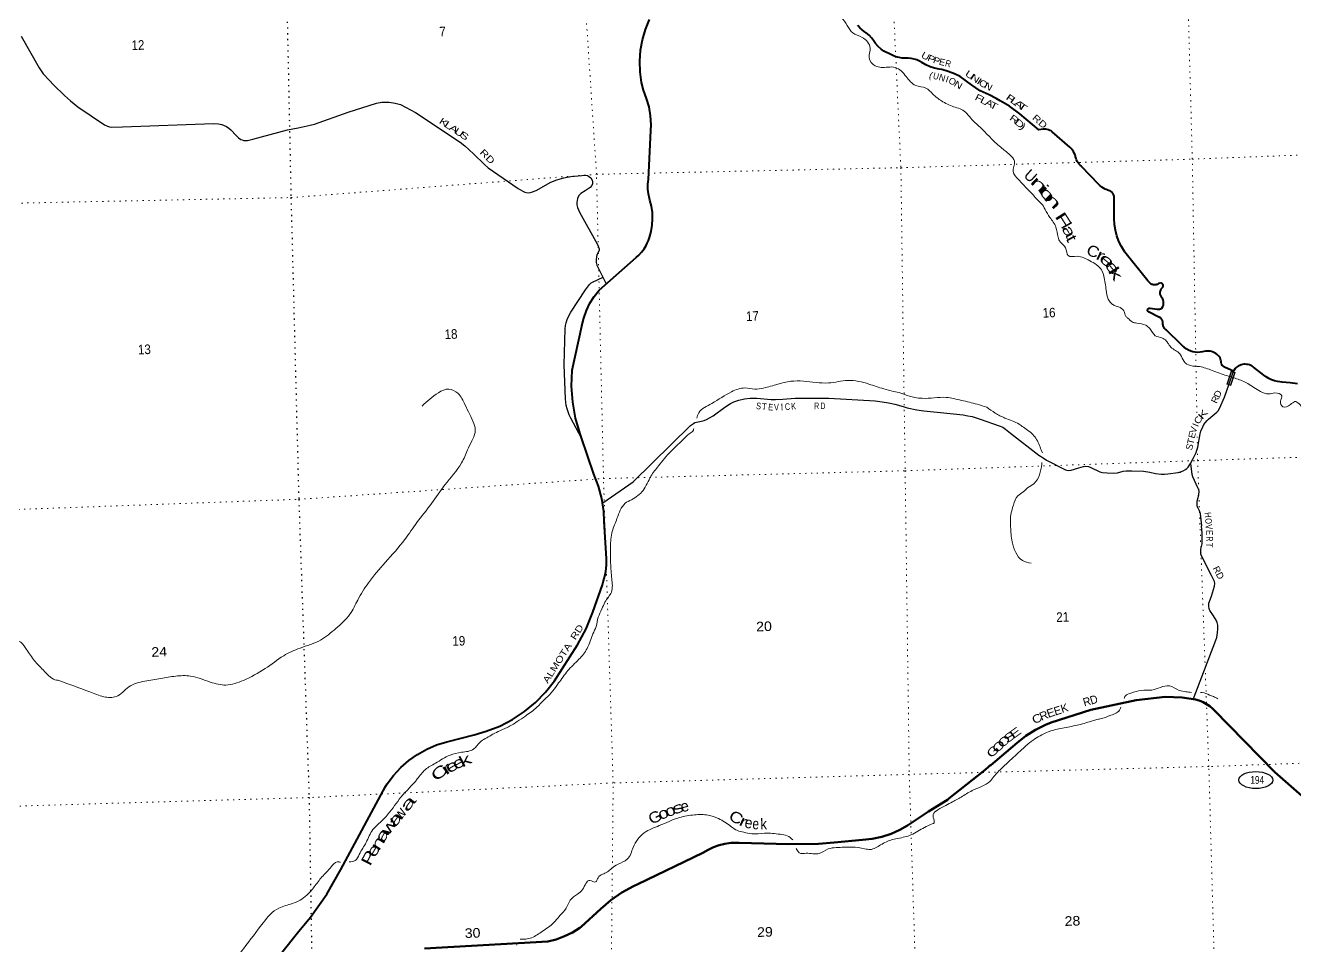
# Model space of a CAD drawing. Header units: feet. Extents: x 751810 to 1010326, y -353855 to -161247.
# Drawn here: x 885648 to 908761, y -254343 to -237588 of the extents above; entities that cross this region are included whole.
import ezdxf
from ezdxf.enums import TextEntityAlignment as Align

# ---------------------------------------------------------------- set-up
doc = ezdxf.new("R2010")
doc.units = ezdxf.units.FT
doc.header["$LTSCALE"] = 70
doc.linetypes.add('DOTTED', pattern=[1.5, 0.3, -1.2])
for name, color, linetype, lineweight in [('17', 7, 'Continuous', 25), ('23', 7, 'Continuous', 70), ('26', 7, 'Continuous', 40), ('29', 7, 'Continuous', 25), ('31', 7, 'Continuous', 13), ('39', 7, 'Continuous', 13), ('6', 7, 'DOTTED', 25), ('7', 7, 'DOTTED', 13)]:
    doc.layers.add(name, color=color, linetype=linetype, lineweight=lineweight)
for name, color, linetype in [('27', 7, 'Continuous'), ('30', 7, 'Continuous'), ('41', 7, 'Continuous')]:
    doc.layers.add(name, color=color, linetype=linetype)

msp = doc.modelspace()

# ---------------------------------------------------------------- linework, layer by layer
at = {"layer": '17'}
msp.add_ellipse((908053.95, -251327.79), major_axis=(-309.24, 1), ratio=0.500121, dxfattribs=at)
at = {"layer": '23'}
msp.add_lwpolyline([(908941.23, -251657.09), (908402.36, -251184.02), (907290.6, -250049.63), (907273.15, -250032.6), (907217.32, -249985.27), (907156.84, -249944.03), (907092.39, -249909.34), (907024.66, -249881.58), (906954.4, -249861.05), (906713.35, -249825.92), (906405.4, -249810.2), (905877.69, -249875.55), (905046.96, -250051.18), (904329.97, -250277.6), (904221.59, -250321.38), (904040, -250412.82), (903868.95, -250522.73), (903710.33, -250649.92), (903230.46, -251057.51), (903205.46, -251070.62), (903180.46, -251092.86), (903094.37, -251169.43), (902461.82, -251665.75), (902436.82, -251685.37), (902411.82, -251706.18), (902093.16, -251898.1), (901713.25, -252155.99), (901573.26, -252235.74), (901410.76, -252307.93), (901241.6, -252362.75), (901067.63, -252399.57), (900890.77, -252418.02), (900375.08, -252462.77), (900092.98, -252489.4), (899545.15, -252497.47), (898646.84, -252471.94), (898604.04, -252470.02), (898494.98, -252473.1), (898386.85, -252487.56), (898280.81, -252513.25), (898178.04, -252549.87), (898079.67, -252597.04), (897986.76, -252654.24), (896802.04, -253221.93), (896719.42, -253259.95), (896507.75, -253376.51), (896309.42, -253514.56), (896126.61, -253672.58), (895767.16, -254002.31), (895745.4, -254017.88), (895609.71, -254102.99), (895465.87, -254173.45), (895315.46, -254228.49), (895160.11, -254267.5), (892918.68, -254397.86)], dxfattribs=at)
at = {"layer": '26'}
for points in [[(897038.15, -239499.7), (897040.76, -239397), (897030.99, -239234.38), (897004.27, -239073.67), (896960.9, -238916.63), (896901.36, -238764.99), (896869.35, -238626.11), (896842.83, -238432.35), (896836.7, -238236.88), (896851.04, -238041.84), (896885.69, -237849.37), (896940.27, -237661.58), (897014.18, -237480.52)], [(901879.95, -238216.77), (901829.83, -238201.2), (901778.36, -238190.96), (901726.1, -238186.15), (901673.62, -238186.84), (901673.23, -238186.83), (901615.02, -238183.15), (901557.5, -238173.41), (901501.32, -238157.71), (901447.09, -238136.22), (901395.4, -238109.18), (901283.06, -238058.41), (901232.5, -238020.62), (901178.26, -237971.17), (901129.49, -237916.32), (901105.91, -237879.35), (901061.61, -237821.26), (901011.47, -237768.11), (900956.05, -237720.5), (900924.39, -237700.67), (900882.96, -237669.23), (900845.04, -237633.62), (900811.05, -237594.25), (900807.28, -237586.07)], [(906317.16, -242278.17), (906311.66, -242278.24), (906306.48, -242278.85), (906281.83, -242290.07), (906256.48, -242303.83), (906249.83, -242306.51), (906237.28, -242310.1), (906224.41, -242312.36), (906211.38, -242313.26), (906198.33, -242312.8), (906185.4, -242310.98), (906172.73, -242307.81), (906160.46, -242303.34), (906148.72, -242297.6), (906137.65, -242290.68), (906134.58, -242288.28), (906109.54, -242263.5), (906089.57, -242238.55), (905671.05, -241715.75), (905663.35, -241705.04), (905606.43, -241615.22), (905559.2, -241519.93), (905522.2, -241420.24), (905495.82, -241317.22), (905480.36, -241212.01), (905475.97, -241105.76), (905475.89, -240735.2), (905475.93, -240730.15), (905474.95, -240714.03), (905472.29, -240698.1), (905467.97, -240682.53), (905462.06, -240667.51), (905454.6, -240653.18), (905446.5, -240640.93), (905423.89, -240615.91), (905398.91, -240601.96), (905395.06, -240599.94), (905373.56, -240591.39), (905351.29, -240585.13), (905345.35, -240583.12), (905311.45, -240569.28), (905279.18, -240551.98), (905248.89, -240531.39), (905245.92, -240528.88), (905220.87, -240507.71), (905196.91, -240482.76), (904881.32, -240154.15), (904878.53, -240152.04), (904856.13, -240132.97), (904835.84, -240111.65), (904817.89, -240088.34), (904802.48, -240063.27), (904789.78, -240036.73), (904779.91, -240009.01), (904773, -239980.41), (904772.15, -239976.81), (904762.18, -239943.6), (904748.79, -239911.61), (904732.14, -239881.2), (904712.39, -239852.7), (904689.78, -239826.41), (904664.54, -239802.64), (904345.54, -239524.89), (904344.76, -239524.29), (904324.39, -239510.53), (904302.7, -239498.97), (904279.92, -239489.74), (904256.3, -239482.94), (904232.09, -239478.65), (904207.58, -239476.91), (904183.01, -239477.75), (904102.94, -239490.39), (903759.35, -239199.33), (903569.67, -239060.42), (903397.35, -238959.79), (903324.68, -238916.08), (903200.65, -238852.75), (903035.18, -238777.51), (902874.7, -238669.88), (902668.6, -238521.43), (902565.43, -238468.88), (902451.89, -238424.98), (902334.38, -238393.2), (902286.08, -238386.48), (902203.06, -238367.86), (902122.44, -238340.67), (902045.1, -238305.21), (901971.89, -238261.85), (901928.16, -238237.49), (901879.95, -238216.77)], [(890295.85, -254500.01), (890626.3, -254078.75), (890841.37, -253825.33), (891139.65, -253405.39), (891392.39, -252956.58), (892204.17, -251448.28), (892235.76, -251399.32), (892352.01, -251243.57), (892483.9, -251100.82), (892629.98, -250972.64), (892788.67, -250860.44), (892958.21, -250765.43), (893136.76, -250688.67), (893322.35, -250630.99), (893821.19, -250502.2), (894041.22, -250439.93), (894284.76, -250344.38), (894516.98, -250223.89), (894735.34, -250079.79), (894937.43, -249913.66), (895121.05, -249727.31), (895284.19, -249522.79), (895703.3, -248864.89), (895856.74, -248575.23), (895979.59, -248269.98), (896154.84, -247771.56), (896161.64, -247746.56), (896169.56, -247721.56), (896194.65, -247642.42), (896218.32, -247528.82), (896229.98, -247413.36), (896229.5, -247297.32), (896189.01, -246617.9), (896178.77, -246437.81), (896143.72, -246204.74), (896084.51, -245976.61), (896001.77, -245755.92), (895770.35, -245080.64), (895749.51, -245022.74), (895667.6, -244740.29), (895615.66, -244450.81), (895594.27, -244157.49), (895603.65, -243863.55), (895778.67, -243064.45), (895779.32, -243061.07), (895814.73, -242918.48), (895864.85, -242780.38), (895929.13, -242648.28), (896006.87, -242523.62), (896097.21, -242407.77), (896768.6, -241811.38), (896817.81, -241768.46), (896868.25, -241714.83), (896912.82, -241656.22), (896951.01, -241593.26), (896970.63, -241551.67), (896982.4, -241526.71), (896991.91, -241501.67), (897011.28, -241450.63), (897042.56, -241339.15), (897062.03, -241225.02), (897069.45, -241109.47), (897064.76, -240993.78), (897048, -240879.22), (897019.35, -240767.04), (897011.51, -240739.75), (896993.26, -240654.34), (896984.05, -240567.5), (896983.96, -240480.16), (896993, -240393.3), (897038.15, -239499.7)], [(906347.98, -242949.73), (906341.88, -242939.84), (906334.79, -242930.65), (906326.77, -242922.25), (906317.91, -242914.73), (906308.32, -242908.18), (906298.1, -242902.67), (906287.35, -242898.26), (906109.3, -242807.31), (906106.32, -242806.37), (906102.89, -242804.91), (906099.62, -242803.1), (906096.56, -242800.96), (906093.75, -242798.51), (906091.2, -242795.78), (906088.96, -242792.79), (906087.03, -242789.59), (906085.46, -242786.21), (906084.24, -242782.68), (906083.4, -242779.04), (906082.95, -242775.34), (906082.89, -242771.61), (906083.21, -242767.89), (906083.92, -242764.22), (906085.02, -242760.65), (906086.48, -242757.22), (906088.29, -242753.95), (906090.43, -242750.9), (906092.88, -242748.08), (906095.61, -242745.53), (906098.59, -242743.29), (906101.79, -242741.37), (906105.17, -242739.79), (906108.7, -242738.57), (906112.34, -242737.74), (906116.05, -242737.28), (906119.78, -242737.22), (906123.5, -242737.54), (906127.16, -242738.26), (906256.54, -242756.26), (906259, -242756.65), (906270.02, -242757.67), (906281.08, -242757.54), (906292.08, -242756.24), (906302.87, -242753.81), (906313.36, -242750.26), (906323.41, -242745.64), (906332.93, -242739.99), (906341.62, -242733.52), (906363.63, -242708.54), (906370.71, -242683.52), (906373.13, -242672.09), (906375.19, -242652.25), (906375.18, -242632.3), (906373.08, -242612.45), (906368.91, -242592.94), (906362.73, -242573.97), (906354.6, -242555.75), (906353.53, -242554.71), (906343.97, -242544.3), (906335.55, -242532.94), (906328.36, -242520.77), (906322.48, -242507.91), (906317.98, -242494.5), (906314.9, -242480.7), (906313.28, -242466.65), (906313.14, -242452.51), (906314.48, -242438.44), (906317.29, -242424.58), (906321.53, -242411.09), (906327.15, -242398.11), (906334.1, -242385.8), (906338.87, -242379.1), (906362.03, -242354.16), (906367.47, -242329.1), (906367.45, -242327.3), (906366.81, -242321.84), (906365.61, -242316.47), (906363.85, -242311.26), (906361.55, -242306.27), (906358.75, -242301.54), (906355.46, -242297.13), (906351.74, -242293.08), (906347.61, -242289.45), (906343.12, -242286.27), (906338.32, -242283.58), (906333.27, -242281.4), (906328.03, -242279.76), (906322.63, -242278.68), (906317.16, -242278.17)], [(908812.71, -244116.21), (908678.93, -244094.27), (908531.73, -244084.89), (908446.84, -244073.52), (908395.37, -244061.18), (908341.97, -244042.48), (908290.81, -244018.31), (908242.46, -243988.93), (908197.44, -243954.65), (908009.57, -243809.64), (908007.02, -243807.69), (907985.51, -243793.16), (907962.6, -243780.96), (907938.54, -243771.23), (907913.59, -243764.06), (907888.03, -243759.54), (907862.14, -243757.72), (907836.2, -243758.61), (907810.49, -243762.21), (907785.3, -243768.48), (907760.91, -243777.35), (907737.57, -243788.71), (907715.56, -243802.46), (907695.09, -243818.43), (907676.41, -243836.45), (907647.78, -243883.69), (907496.71, -243818.05), (907493.44, -243816.94), (907483.49, -243812.78), (907474.02, -243807.61), (907465.15, -243801.48), (907456.97, -243794.45), (907449.56, -243786.6), (907443.02, -243778.03), (907437.41, -243768.82), (907432.79, -243759.07), (907430.56, -243752.7), (907425.29, -243727.41), (907421.83, -243702.7), (907419.96, -243691.27), (907412.51, -243664.08), (907402.26, -243637.82), (907388.45, -243618.96), (907369.63, -243597.82), (907348.7, -243578.77), (907325.9, -243562.01), (907301.46, -243547.72), (907275.67, -243536.07), (907248.8, -243527.17), (907221.15, -243521.14), (907193.02, -243518.03), (907164.72, -243517.87), (907136.56, -243520.67), (907108.84, -243526.41), (907084.21, -243532.47), (907040.38, -243539.51), (906996.04, -243541.93), (906951.7, -243539.71), (906907.83, -243532.86), (906870.06, -243520.14), (906826.38, -243500.6), (906784.99, -243476.61), (906746.33, -243448.41), (906735.83, -243438.92), (906710.72, -243416.23), (906685.83, -243391.47), (906436.25, -243143.21), (906428.72, -243138.26), (906415.57, -243128.03), (906403.57, -243116.47), (906392.84, -243103.73), (906383.5, -243089.93), (906375.65, -243075.23), (906369.38, -243059.79), (906364.76, -243043.78), (906361.84, -243027.38), (906361.25, -243019.11), (906361.21, -242994.01), (906356.19, -242969.11), (906353.01, -242960.2), (906347.98, -242949.73)]]:
    msp.add_lwpolyline(points, dxfattribs=at)
at = {"layer": '29'}
msp.add_line((906914.13, -249860.33), (907327.56, -248783.72), dxfattribs=at)
for points in [[(885573.94, -237783.8), (885899.12, -238363.57)], [(885899.12, -238363.57), (885974.18, -238467.82), (886086.74, -238588.79), (886161.78, -238668.03), (886357.72, -238864.06), (886470.28, -238962.08), (886603.69, -239068.45), (887091.46, -239397.95), (887143.57, -239425.06), (887179.01, -239435.48), (887216.53, -239439.66), (887416.64, -239435.49), (889075.89, -239377.1), (889163.44, -239381.27), (889225.97, -239393.78), (889307.27, -239427.15), (889351.04, -239456.34), (889388.56, -239491.8), (889484.45, -239593.99)], [(889484.45, -239593.99), (889528.21, -239637.78), (889569.91, -239664.89), (889594.92, -239673.24), (889626.18, -239681.58), (889669.96, -239683.66), (889690.81, -239681.58), (889790.86, -239656.55), (890420.37, -239489.71), (890616.32, -239452.18), (890833.1, -239406.3), (890910.23, -239385.44), (891525.15, -239168.55), (892042.1, -239001.71), (892140.08, -238985.04), (892271.4, -238987.13), (892379.79, -239001.72), (892479.84, -239030.91), (892571.56, -239074.72), (892750.83, -239176.89), (893563.78, -239714.95)], [(893563.78, -239714.95), (893649.25, -239781.68), (893809.76, -239927.67), (894005.7, -240123.71), (894072.4, -240180.01), (894622.7, -240557.49), (894708.17, -240607.53), (894743.61, -240622.13), (894768.98, -240630.33), (894819.01, -240634.5), (894864.51, -240626.3), (894947.88, -240595.03), (895218.87, -240444.87), (895327.27, -240398.98), (895452.33, -240361.45), (895577.4, -240336.43), (895848.38, -240315.57), (895883.82, -240319.73), (895904.67, -240330.15), (895944.27, -240365.62), (895969.29, -240407.32), (895975.54, -240436.51), (895973.45, -240474.07), (895960.95, -240505.33), (895931.76, -240536.63), (895844.21, -240599.2), (895760.83, -240649.25), (895737.91, -240674.26), (895727.49, -240686.77), (895702.47, -240741.01), (895687.88, -240809.81), (895689.96, -240857.8), (895702.47, -240903.66), (895739.99, -240987.1), (896065.17, -241579.37), (896098.52, -241654.45), (896098.53, -241687.81), (896061, -241750.38), (896046.42, -241794.17), (896040.15, -241858.83), (896040.16, -241902.62), (896052.66, -241950.59), (896226.67, -242292.77)], [(895775.45, -245105.92), (895581.58, -244738.87), (895550.33, -244676.31), (895512.81, -244569.95), (895496.13, -244507.39), (895481.53, -244388.51), (895456.52, -243771.2), (895475.28, -243110.11), (895481.53, -243053.8), (895494.04, -243003.76), (895512.8, -242945.36), (895544.07, -242878.63), (895581.58, -242811.88), (895848.4, -242403.13), (895919.28, -242307.21), (895948.46, -242278.01), (895973.47, -242261.32), (896166.27, -242173.49)], [(907486.26, -244358.11), (907563.2, -244132.12), (907647.78, -243883.69)], [(897761.81, -244875.73), (897812.01, -244834.8), (897837.02, -244820.21), (897957.92, -244795.18), (898010.03, -244782.66), (898053.81, -244765.99), (898108, -244734.7), (898170.54, -244695.08), (898383.15, -244540.76), (898489.47, -244471.93), (898545.75, -244444.82), (898639.55, -244411.45), (898745.86, -244386.43), (898845.91, -244373.91), (898964.73, -244376), (899229.46, -244398.94), (899308.67, -244401.03), (899442.08, -244394.77), (899667.2, -244378.09), (900280.04, -244373.92), (901122.19, -244423.97), (901247.24, -244440.65), (901368.16, -244461.51), (901480.7, -244486.53), (901630.79, -244528.24), (901705.85, -244549.1), (901883.03, -244584.55), (902006, -244603.32)], [(906867.05, -245564.73), (906916.04, -245471.93), (906968.15, -245361.4), (906981.7, -245323.86), (906995.25, -245265.47), (907039.03, -245021.47), (907051.53, -244978.71), (907086.97, -244896.34), (907108.86, -244855.66), (907131.79, -244822.3), (907168.26, -244781.63), (907195.36, -244754.52), (907270.4, -244689.87), (907343.36, -244631.48), (907367.34, -244604.36), (907391.31, -244564.74), (907486.26, -244358.11)], [(902006, -244603.32), (902310.34, -244638.78), (902727.24, -244680.48), (902812.71, -244695.08), (902887.75, -244711.76), (903031.58, -244755.56), (903381.77, -244876.52), (903444.31, -244905.72), (903496.42, -244939.08), (903586.05, -245009.99), (904103.01, -245410.4), (904184.3, -245462.54), (904244.75, -245502.17), (904586.61, -245677.35), (904613.71, -245685.69), (904642.89, -245689.86), (904690.83, -245685.69), (904832.58, -245643.98), (904915.96, -245616.87), (904957.65, -245610.61), (905005.59, -245618.95), (905049.37, -245635.64), (905216.13, -245714.89), (905264.07, -245727.4), (905345.36, -245735.74), (905466.26, -245739.91), (905537.14, -245735.74), (905641.36, -245706.54), (905693.47, -245698.2), (905795.61, -245696.12)], [(896163.86, -246280.37), (896716.77, -245898.1), (897761.81, -244875.73)], [(905795.61, -245696.12), (906010.32, -245706.54), (906122.88, -245721.14), (906225.02, -245748.25), (906331.33, -245760.76), (906389.7, -245760.76), (906450.15, -245754.51), (906637.75, -245729.48), (906660.69, -245725.3), (906677.36, -245720.11), (906696.12, -245712.8), (906731.55, -245698.2), (906772.21, -245675.25), (906798.26, -245656.48), (906822.24, -245631.46), (906867.05, -245564.73)], [(906867.05, -245564.73), (906880.61, -245713.82), (906888.94, -245758.66), (906903.54, -245803.5), (906993.17, -245999.54), (907007.76, -246039.16), (907014.02, -246068.36), (907014.01, -246089.22), (906997.34, -246187.23), (906980.66, -246255.02), (906977.53, -246272.23), (906977.53, -246282.13), (906981.7, -246335.31), (906984.31, -246346.78), (906986.92, -246354.07), (906996.29, -246373.89), (907022.36, -246418.72), (907031.2, -246438.02), (907034.86, -246450.02), (907041.12, -246479.2), (907061.96, -246700.27)], [(907327.56, -248783.72), (907341.8, -248732.08), (907354.31, -248648.66), (907360.56, -248577.76), (907360.56, -248506.85), (907352.22, -248460.97), (907333.46, -248415.08), (907283.43, -248340), (907216.73, -248239.9), (907202.13, -248204.45), (907195.88, -248166.91), (907195.88, -248129.37), (907200.05, -248106.42), (907245.91, -247981.29), (907304.28, -247797.77), (907310.52, -247749.8), (907304.28, -247714.35), (907245.91, -247605.9), (907068.72, -247257.61), (907054.13, -247217.99), (907049.96, -247170.02), (907054.13, -247126.23), (907074.97, -247026.12), (907079.15, -246971.9), (907074.98, -246830.09), (907061.96, -246700.27)]]:
    msp.add_lwpolyline(points, dxfattribs=at)
at = {"layer": '31'}
for p, q in [((907526.94, -244119.22), (907607.79, -243882.65)), ((907607.79, -243882.65), (907678.76, -243906.9))]:
    msp.add_line(p, q, dxfattribs=at)
msp.add_lwpolyline([(907678.76, -243906.9), (907597.91, -244143.47), (907526.94, -244119.22)], dxfattribs=at)
msp.add_lwpolyline([(907537.1, -244114.23), (907612.77, -243892.81), (907668.59, -243911.88), (907592.92, -244133.3)], close=True, dxfattribs=at)
at = {"layer": '39'}
msp.add_line((894588.92, -254331.88), (894589.01, -254331.36), dxfattribs=at)
msp.add_arc((902169.56, -252090.16), 30.11, 299.57166, 4.08062, dxfattribs=at)
for points in [[(896913.41, -235340.81), (897137.83, -235299.53), (897306.49, -235288.07), (897422.65, -235332.68), (897529.13, -235450.09), (897577.18, -235565.36), (897505.31, -235644.19), (897472.89, -235760.02), (897624.74, -235849.8), (897834.95, -235816.87), (897909.66, -235947.39), (898002.79, -236087.39), (898214.16, -236151.09), (898359.52, -236226.98), (898478.95, -236309.74), (898535.83, -236448.89), (898677.01, -236581.3), (898788.33, -236662.31), (898945.59, -236794.21), (899059.9, -236782.48), (899227.6, -236803.28), (899400.44, -236858.15), (899508.31, -237017.81), (899683.56, -237084.68), (899828.95, -237100.16), (899939.84, -237106.67), (900014.54, -237114.34), (900178.95, -237157.39), (900275.93, -237230.81), (900331.13, -237257.23), (900410.88, -237357.38), (900500.09, -237439.1), (900613.72, -237590.52), (900716.7, -237724.16), (900884.37, -237805.37), (901031.68, -238002.03), (901013.24, -238175.82), (901124.79, -238325.3), (901350.92, -238348.25), (901489.95, -238353.85), (901686.52, -238518.72), (901860.92, -238682.29), (902045.56, -238728.72), (902173.88, -238837.38), (902330.94, -238963.24), (902549.79, -239071.01)], [(902549.79, -239071.01), (902768.24, -239166.71), (902862.46, -239278.47), (903032.84, -239442.17), (903213.86, -239623.65), (903409.02, -239806.69), (903576.59, -239946.31), (903658.81, -240060.48), (903634.86, -240250.56), (903732.21, -240396.46), (903894.81, -240568.46), (904038.59, -240718.92), (904134.43, -240818.55), (904144.81, -240828.29), (904216.98, -240942.77), (904304.08, -241082.97), (904414.61, -241262.68), (904452.71, -241442.71), (904495.95, -241533.96), (904589.91, -241637.68), (904636.8, -241779.16), (904798.21, -241792.11), (905030.27, -241873.27), (905245, -242039.57), (905286.89, -242151), (905329.64, -242411.44), (905365.07, -242571.41), (905415.69, -242642.29), (905477.51, -242686.62), (905550.87, -242714.47), (905651.88, -242787.76), (905689.28, -242885.24), (905726.72, -242922.3), (905801.26, -242986.37), (905888.49, -243007.73), (906048.81, -243048.91), (906123.15, -243106.94), (906224.06, -243238.63), (906342.04, -243277.13), (906424.36, -243332.89), (906462.39, -243388.06), (906527.28, -243464.52), (906611.61, -243520.22), (906684.14, -243584.35), (906746.59, -243709.22), (906863.68, -243781.99), (907027.29, -243800.9), (907259.02, -243872), (907523.64, -243964.2), (907645.95, -244002.47)], [(880015.05, -243276.71), (880091.79, -243334.46), (880254.82, -243458.12), (880342.21, -243545.94), (880533.28, -243727.09), (880671.5, -243891.82), (880788.02, -244008.92), (880923.67, -244218.04), (881084.32, -244392.11), (881192.15, -244489.35), (881352.64, -244596.97), (881499.71, -244725.17), (881687.98, -244882.25), (881804.77, -245007.39), (882015.72, -245242.29), (882241.99, -245514.95), (882414.31, -245676.58), (882522.63, -245850.32), (882658.87, -246077.55), (882702.24, -246172.82), (882835.74, -246377.98), (883041.41, -246574.78), (883134.44, -246650.34), (883370.1, -246779.72), (883609.51, -246900.92), (883824.54, -247014.85), (883946.8, -247184.12), (884125.48, -247355.61), (884173.03, -247394.36), (884175.11, -247396.31), (884311.58, -247569.15), (884454.2, -247745.82), (884584.25, -247906.79), (884730.33, -248004.8), (884896.82, -248172.65), (884978.35, -248327.12), (885093.5, -248524.81), (885204.52, -248658.2), (885350.15, -248742.13), (885561.98, -248819.91), (885666.84, -248949.47), (885814.48, -249156.19), (885968.84, -249322.41), (886106, -249454.95), (886216.57, -249509.76), (886237.05, -249509.71)], [(897872.32, -244737.97), (897911.08, -244641.35), (898146.96, -244470.65), (898508.22, -244257.66), (898751.48, -244189.44), (898929.23, -244209.91), (899087.57, -244190.73), (899346.91, -244121.99), (899584.6, -244068.04), (900046.12, -244089.47), (900269.77, -244098.4), (900626.46, -244052.71), (901008.95, -244118.98), (901277.39, -244205.01), (901458.01, -244251.57), (901591.81, -244281.52), (901659.06, -244307.55), (901843.97, -244362.03), (901979.31, -244377.83), (902417.46, -244361.75), (902692.88, -244415.33), (902980.97, -244486.64), (903155.75, -244539.43)], [(907645.94, -244002.47), (907704.59, -244020.82), (907906.7, -244108.99), (908019.77, -244181.89), (908140.87, -244254.53), (908285.11, -244296.22), (908401.3, -244280.4), (908527.72, -244330.72), (908502.87, -244432.21), (908544.36, -244531.57), (908685.9, -244490.78), (908762.64, -244437.97), (908919.97, -244571.88), (909039.13, -244646.59), (909144.94, -244621.04), (909325.63, -244669.62), (909455.24, -244756.08), (909500.78, -244794.9), (909673.49, -244845.74), (909781.85, -244959.07), (909929.59, -245230.23), (909978.73, -245317.27), (910069.94, -245398.92), (910168.02, -245444.11), (910388.8, -245426.95), (910538.44, -245387.91), (910538.38, -245385.9), (910552.71, -245393.49), (910636.91, -245445.16), (910662.29, -245482.61), (910717.32, -245565.43), (910825.71, -245618.34), (910951.43, -245708.96), (911081.04, -245795.42), (911193.28, -245904.6), (911272.01, -245912.14), (911373.93, -245890.74), (911446.69, -245900.49), (911501.24, -245930.27)], [(886237.05, -249509.71), (886823.14, -249723.94), (887075.5, -249810.5), (887302.78, -249807.23), (887530.48, -249632.76), (887820.8, -249526.78), (888114.97, -249477.05), (888385.29, -249436.15), (888654.91, -249435.55), (889014.67, -249544.84), (889300.15, -249598.1), (889617.32, -249513.41), (890014.76, -249299.26), (890351.18, -249064.91), (890650.42, -248924.4), (891020.02, -248781.63), (891302.75, -248567.14), (891557.84, -248307.21), (891700.35, -248050.9), (891897.23, -247734.44), (892201.08, -247366.21), (892559.57, -246945.88), (892776.88, -246638.83), (893043.27, -246293.96), (893287.67, -245953.82), (893590.46, -245553.4), (893701.47, -245318.24), (893776.53, -245152.7), (893835.91, -244999.75), (893738.59, -244670.58), (893652.18, -244490.09), (893522.76, -244286.82), (893357.23, -244209.56), (893170.26, -244275.98), (892870.36, -244519.22)], [(903155.75, -244539.43), (903308.13, -244645.31), (903486.25, -244738.27), (903743.42, -244848.83), (903821.66, -244902.71), (904013.95, -245059.66), (904075.41, -245154.36), (904167.42, -245371.89)], [(895503.57, -249361.21), (895519.74, -249342.04), (895728.09, -249129.93), (895876.54, -248931.83), (895980.6, -248668.7), (896040.5, -248531.84), (896079.31, -248365.46), (896146.73, -248212.25), (896201.07, -248089.67), (896319.76, -247904.61), (896325.98, -247664.76), (896304.35, -247373.43), (896300.88, -247083.54), (896333.85, -246800.54), (896420.74, -246566.15), (896570.63, -246289.46), (896683.23, -246225.43), (896896.93, -246053.43), (897039.44, -245797.12), (897176.16, -245609.46), (897398.95, -245346.55), (897607.7, -245146.51), (897752.3, -245014.99), (897812.83, -244958.67), (897817.74, -244924.78)], [(904159.78, -245543.49), (904155.67, -245576.71), (904010.42, -245933.81), (903898.22, -246009.91), (903820.12, -246082.9), (903719.85, -246154.6), (903638.82, -246322.34), (903595.85, -246484.83), (903589.37, -246716.63), (903616.44, -246989.66), (903681.2, -247184.94), (903802.67, -247330.07), (903963.25, -247379.29)], [(894021.93, -250573.37), (894129.35, -250513.33), (894259.17, -250443.1), (894418.78, -250372.87), (894603.93, -250264.34), (894755.02, -250162.19), (894961.45, -250002.58), (895093.4, -249868.5), (895223.21, -249740.82), (895338.13, -249587.59), (895416.87, -249481.18), (895503.57, -249361.21)], [(905655.48, -249841.57), (905678.47, -249795.28), (905779.48, -249745.71), (905966.98, -249695.39), (906161.96, -249689.13), (906315.36, -249641.91), (906479.4, -249612.48), (906659.2, -249695.32), (906778.72, -249719.68), (906880.26, -249731.42)], [(907044.36, -249733.79), (907076.95, -249732.25), (907213.35, -249780.24), (907280.67, -249808.28), (907362.46, -249847.95)], [(904666.63, -250357.42), (904928.24, -250296.66), (905191.34, -250219.74), (905217.34, -250214.87), (905416.38, -250148.07), (905585.69, -250033.88), (905596.94, -250000.25)], [(902199.43, -252088.03), (902195.25, -252066), (902179.5, -251953.73), (902263.29, -251870.48), (902407.53, -251789.33), (902530.18, -251724.97), (902710, -251624.54), (902915.43, -251507.19), (903210.26, -251354.73), (903283.8, -251265.77), (903435.45, -251103.82), (903628.78, -250924.42), (903775.25, -250788.81), (903935.67, -250648.73), (904193.92, -250485.37), (904402.74, -250410.19), (904666.63, -250357.42)], [(891541.66, -252816.84), (891650.71, -252795.23), (891727.48, -252682), (891853.09, -252462.48), (891976.3, -252230.95), (892085.37, -252120.71), (892254.71, -251946.11), (892486.16, -251640.62), (892785.17, -251308.8), (892932.47, -251136.91), (893113.84, -251022.34), (893380.59, -250872.8), (893589.37, -250823.47), (893811.62, -250762.3), (893928.27, -250637.72), (894021.93, -250573.37)], [(894657.23, -254225.51), (894732.11, -254224.85), (894840.19, -254207.28), (895037.84, -254098.23), (895246.23, -253948.55), (895382.06, -253795.16), (895494.43, -253662.66), (895570.15, -253517.25), (895701.27, -253404.29), (895795.12, -253320.72), (895928.54, -253155.32), (896032.11, -253184.22), (896077.85, -253106.22), (896247.49, -253002.1), (896321.83, -252937.28), (896440, -252858.97), (896608.15, -252771), (896715.74, -252554.07), (896918.29, -252287.78), (897191.74, -252158.17), (897557.18, -252011.5), (897831.26, -251962.42), (898080.98, -251968.51), (898268.16, -252030.97), (898496.17, -252172.68), (898613.38, -252249.47), (898731.1, -252279.93), (898878.89, -252307.4), (899109.93, -252295.96), (899392.27, -252315.09), (899519.9, -252341.2), (899622.28, -252418.18)], [(899680.76, -252575.94), (899765.91, -252663.58), (899864.48, -252662.43), (900104.08, -252666.82), (900264.33, -252583.14), (900414.43, -252558.18), (900701.89, -252548.95), (900930.22, -252577.87), (901033.33, -252592.68), (901221.73, -252508.09), (901433.91, -252412.67), (901697.6, -252353.86), (901840.48, -252292.88), (902079.62, -252160.34), (902184.36, -252116.24)], [(887726.33, -257631.32), (887824.3, -257548.03), (887990.12, -257450.06), (888103.05, -257396.09), (888196.17, -257290.39), (888205.56, -257147.1), (888152.3, -256995.76), (888127.98, -256867.65), (888258.03, -256599.65), (888348.38, -256409.46), (888483.08, -256099.02), (888489.57, -255867.21), (888539.55, -255611.86), (888672.17, -255299.47), (888839.54, -255064.52), (889037.87, -254792.31), (889214.4, -254591.3), (889371.25, -254588.28), (889616.72, -254403.17), (889975.43, -253928.46), (890262.41, -253659.45), (890509.23, -253577.02), (890771.89, -253425.6), (890907.72, -253272.21), (891048.72, -253092.47), (891217.73, -252907.81), (891325.52, -252819.76), (891383.64, -252824.44)]]:
    msp.add_spline(points, degree=3, dxfattribs=at)
at = {"layer": '6'}
msp.add_lwpolyline([(889706.75, -211747.65), (889759.7, -213300.94), (889882.04, -218748.63), (890028.23, -224187.51), (890186.35, -229621.98), (890367.65, -235210.77), (890484.05, -240723.1), (890626, -246216.49), (890814.14, -251645.97), (890905.53, -257193.34), (890919.98, -257506.79)], dxfattribs=at)
at = {"layer": '7'}
for points in [[(896311.14, -257295.97), (896295.82, -256929.66), (896351.29, -251381.6), (896175.54, -245838.95), (896048.16, -240298.77), (895691.43, -234882.77), (895608.66, -229353.24), (895342.49, -223998.77), (895184.93, -218519.98), (895029.06, -213660.33)], [(900569.12, -217340.03), (900599.76, -218330.03), (900845.34, -223731.48), (901071.91, -229105.35), (901337.69, -234693.44), (901590.07, -240179.26), (901668.41, -245696.84), (901743.07, -251224.61), (901918.36, -256753.18), (901914.59, -257075.49)], [(906979.42, -244642.12), (906897.34, -240022.97), (906746.2, -234433.21)], [(879930.67, -241077.88), (885052.5, -240833.03), (890484.05, -240723.1), (896048.16, -240298.77), (901590.07, -240179.26), (906897.34, -240022.97), (911340.71, -239854.33)], [(907366.35, -256859.66), (907354.62, -256602.82), (907197.68, -251081.72), (906994.87, -245511.74), (906987.16, -245077.87)], [(883405.6, -246420.46), (885203.32, -246412.74), (890626, -246216.49), (896175.54, -245838.95), (901668.41, -245696.84), (906994.87, -245511.74), (911560.64, -245364.79)], [(911782.34, -250919.59), (907197.68, -251081.72), (901743.07, -251224.61), (896351.29, -251381.6), (890814.14, -251645.97), (885432.49, -251804.64), (880349.37, -251943.65)]]:
    msp.add_lwpolyline(points, dxfattribs=at)

# ---------------------------------------------------------------- texts
at = {"layer": '17'}
for s, rotation, width, p in [('R', 16.513, 0.95, (904998.72, -249970.69)), ('D', 16.341, 0.95, (905124.97, -249935.76)), ('R', 21.831, 1.05, (904220.93, -250222.28)), ('E', 19.291, 1.1, (904344.88, -250172.88)), ('C', 28.239, 1.2, (904103.11, -250275.37)), ('O', 41.405, 1.5, (903517.38, -250679.67)), ('S', 38.01, 1.55, (903610.76, -250604.45)), ('E', 36.171, 1.5, (903717.4, -250527.04)), ('G', 42.358, 1.5, (903317.62, -250858.62)), ('O', 42.321, 1.5, (903419.08, -250770.08))]:
    msp.add_text(s, height=150, rotation=rotation, dxfattribs=dict(at, width=width)).set_placement(p, align=Align.CENTER)
for s, rotation, p in [('E', 17.081, (904466.06, -250134.28)), ('K', 17.005, (904590.15, -250089.6))]:
    msp.add_text(s, height=150, rotation=rotation, dxfattribs=at).set_placement(p, align=Align.CENTER)
at = {"layer": '17', "width": 0.8}
msp.add_text('194', height=140, dxfattribs=at).set_placement((908080, -251396.1), align=Align.CENTER)
at = {"layer": '27'}
for s, rotation, width, p in [('U', 330.88, 1.25, (902010.34, -238198.72)), ('P', 335.369, 1.2, (902121.21, -238251.13)), ('P', 340.363, 1.1, (902223.26, -238286.03)), ('R', 344.867, 0.9, (902436.04, -238340.71)), ('U', 345.359, 0.9, (902216.32, -238570.73)), ('U', 324.235, 1.4, (902811.65, -238538.42)), ('N', 325.854, 1.35, (902908.74, -238603.97)), ('O', 335.861, 1.05, (902504.82, -238661.36)), ('N', 329.008, 1.25, (902606.02, -238722.27)), ('I', 325.357, 1.45, (902986.21, -238655.64)), ('O', 326.665, 1.25, (903059.69, -238702.04)), ('N', 330.643, 1.2, (903157.23, -238752.76)), ('F', 334.151, 1.3, (902984.5, -238963.77)), ('L', 332.548, 1.45, (903078.51, -239013.72)), ('A', 333.569, 1.3, (903172.79, -239058.2)), ('T', 333.569, 1.45, (903258.54, -239104.87)), ('F', 324.577, 1.6, (903552.97, -238967.33)), ('L', 323.783, 1.75, (903626.99, -239019.94)), ('A', 324.563, 1.55, (903704.46, -239073.61)), ('T', 324.732, 1.7, (903774.54, -239121.29)), ('R', 323.783, 1.4, (903621.73, -239344.24)), ('D', 319.732, 1.5, (903711.22, -239420.67)), (')', 319.732, 1.45, (903776.46, -239475.94))]:
    msp.add_text(s, height=120, rotation=rotation, dxfattribs=dict(at, width=width)).set_placement(p, align=Align.CENTER)
for s, rotation, p in [('E', 346.359, (902327.91, -238313.93)), ('(', 341.363, (902119.07, -238550.6)), ('N', 342.867, (902325.38, -238598.36)), ('I', 340.867, (902415.28, -238623.28))]:
    msp.add_text(s, height=120, rotation=rotation, dxfattribs=at).set_placement(p, align=Align.CENTER)
at = {"layer": '27', "width": 1.25}
for s, rotation, p in [('RD', 318.954, (903972.21, -239287.86)), ('ALMOTA  RD', 57.501, (895161.63, -249577.78))]:
    msp.add_text(s, height=120, rotation=rotation, dxfattribs=at).set_placement(p)
at = {"layer": '30'}
for s, rotation, width, p in [('K', 326.501, 1.4, (893232.77, -239399.93)), ('L', 326.501, 1.65, (893322.6, -239459.38)), ('A', 326.501, 1.5, (893416.75, -239521.71)), ('U', 326.501, 1.35, (893513.28, -239585.59)), ('S', 326.501, 1.45, (893608.61, -239648.69)), ('D', 65.32, 1.1, (907414.78, -244322.07)), ('S', 355.047, 0.8, (898994.6, -244576.97)), ('T', 355.047, 0.9, (899098.97, -244588.32)), ('E', 355.547, 0.8, (899214.73, -244598.28)), ('V', 2.687, 0.8, (899328.43, -244598.83)), ('C', 4.238, 0.7, (899530.62, -244588.75)), ('K', 4.238, 0.7, (899640.4, -244580.63)), ('R', 0.39, 0.65, (900057, -244575.44)), ('D', 0.39, 0.65, (900170.38, -244574.67)), ('R', 65.32, 1.1, (907367.44, -244425.09)), ('C', 62.72, 1.15, (907057.04, -244800.03)), ('K', 48.116, 1.65, (907134.54, -244708.87)), ('V', 74.828, 1.05, (906975.85, -244967.21)), ('I', 67.705, 1.05, (907010.82, -244884.9)), ('S', 70.758, 1.1, (906902.84, -245282.2)), ('T', 75.935, 1.1, (906926.01, -245177.62)), ('H', 275.385, 0.7, (907124, -246505.97)), ('O', 275.385, 0.7, (907134.59, -246618.38)), ('V', 275.727, 0.85, (907142.39, -246723.5)), ('E', 271.684, 0.75, (907150.99, -246824.53)), ('T', 268.56, 0.85, (907147.85, -247049.38)), ('R', 269.241, 0.65, (907152.64, -246937.38))]:
    msp.add_text(s, height=120, rotation=rotation, dxfattribs=dict(at, width=width)).set_placement(p, align=Align.CENTER)
for rotation, width, p in [(314.712, 1.3, (893912.55, -239910.87)), (296.964, 1.05, (907267.15, -247471.23))]:
    msp.add_text('RD', height=120, rotation=rotation, dxfattribs=dict(at, width=width)).set_placement(p)
for s, rotation, p in [('I', 2.687, (899427.91, -244595.65)), ('E', 74.828, (906950.52, -245064.29))]:
    msp.add_text(s, height=120, rotation=rotation, dxfattribs=at).set_placement(p, align=Align.CENTER)
at = {"layer": '41'}
for s, rotation, p in [('U', 318.029, (903885.08, -240401.33)), ('w', 52.193, (892542.36, -251999.01)), ('e', 13.316, (897675.42, -251899.23))]:
    msp.add_text(s, height=200, rotation=rotation, dxfattribs=at).set_placement(p, align=Align.CENTER)
for s, rotation, width, p in [('n', 317.028, 2.05, (904040.22, -240552.42)), ('i', 316.378, 1.85, (904128.93, -240649.79)), ('o', 313.56, 1.95, (904185.86, -240729.44)), ('n', 314.454, 2.15, (904286.96, -240848.72)), ('F', 302.402, 1.85, (904465.99, -241188.48)), ('l', 298.8, 1.2, (904518.19, -241279.02)), ('a', 297.283, 1.5, (904563.77, -241380.83)), ('t', 297.391, 1.3, (904612.12, -241511.54)), ('C', 337.231, 1.15, (905051.92, -241792.58)), ('r', 333.888, 1.55, (905186.71, -241862.43)), ('e', 321.158, 1.8, (905283.22, -241944.06)), ('e', 309.317, 1.8, (905366.82, -242054.68)), ('k', 302.243, 1.75, (905417.03, -242159.23)), ('e', 30.793, 1.5, (893459.15, -251157.58)), ('e', 29.541, 1.45, (893580.31, -251096.38)), ('k', 26.974, 1.6, (893699.1, -251055.97)), ('C', 39.518, 1.6, (893248.63, -251266.64)), ('r', 36.336, 1.9, (893374.35, -251198.25)), ('a', 50.735, 1.9, (892689.31, -251814.95)), ('G', 26.519, 1.15, (897158.35, -252090.92)), ('o', 22.86, 1.25, (897299.35, -252024.16)), ('o', 21.571, 1.25, (897426.04, -251975.28)), ('s', 22.25, 1.5, (897566.39, -251923.63)), ('C', 333.138, 1.25, (898545.5, -252098.28)), ('w', 54.732, 1.6, (892348.76, -252225.95)), ('a', 52.894, 1.8, (892458.92, -252099.67)), ('r', 334.806, 1.5, (898685.12, -252168.16)), ('e', 350.317, 0.95, (898803.7, -252203.55)), ('e', 357.284, 0.8, (898943.89, -252224.38)), ('k', 1.257, 0.9, (899093.78, -252226.21)), ('n', 58.217, 1.65, (892148.3, -252528.48)), ('a', 58.303, 1.65, (892229.98, -252383.04)), ('P', 62.527, 1.5, (891985.53, -252789.17)), ('e', 60.06, 1.5, (892065.9, -252658.38))]:
    msp.add_text(s, height=200, rotation=rotation, dxfattribs=dict(at, width=width)).set_placement(p, align=Align.CENTER)
at = {"layer": '7'}
for s, width, p in [('7', 0.9, (893188.7, -237789.67)), ('12', 0.9, (887582.92, -238038.22)), ('17', 0.9, (898771.99, -242971.53)), ('16', 0.9, (904174.43, -242909.1)), ('18', 0.9, (893283.87, -243299.36)), ('13', 0.9, (887700.05, -243578.41)), ('20', 1.1, (898957.62, -248621.78)), ('21', 0.9, (904422.76, -248450.48)), ('24', 1.1, (887944.25, -249086.07)), ('19', 0.9, (893426.15, -248884.78)), ('29', 1.1, (898974.63, -254185.52)), ('28', 1.1, (904574.4, -253984.54)), ('30', 1.1, (893650.87, -254204.62))]:
    msp.add_text(s, height=175, rotation=1.839, dxfattribs=dict(at, width=width)).set_placement(p)

doc.saveas('drawing.dxf')
